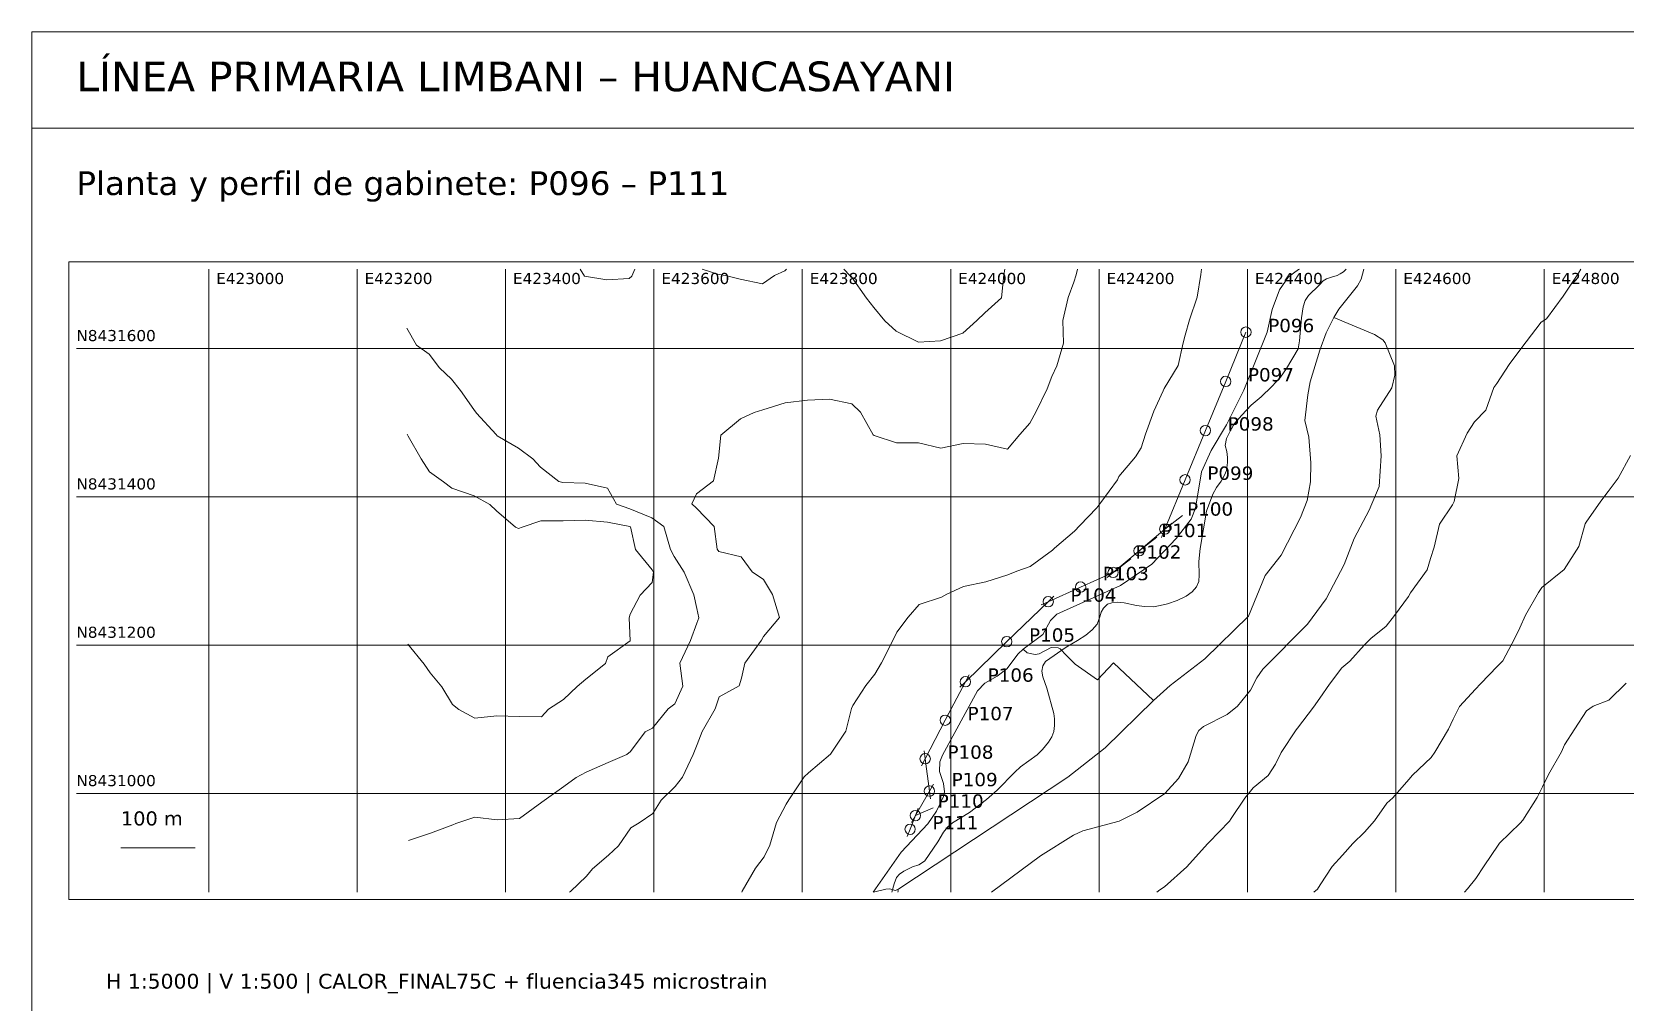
# Paper-space layout 'LP-11' of a CAD drawing. Header units: metres, sheet in millimetres. Extents: x 10 to 410, y 10 to 287.
# Drawn here: x 10 to 224.7, y 156.2 to 287 of the extents above; entities that cross this region are included whole.
import ezdxf

# ---------------------------------------------------------------- set-up
doc = ezdxf.new("R2010")
doc.units = ezdxf.units.M
for name, color, linetype, lineweight, true_color in [('AGUA', 7, 'Continuous', 13, 0x5ba3c5), ('ALERTA', 7, 'Continuous', 13, 0xc56b20), ('EJE', 7, 'Continuous', 18, 0x087f8c), ('GRILLA', 7, 'Continuous', 13, 0xd2dce3), ('MARCO', 7, 'Continuous', 13, 0x163b55), ('POSTES', 7, 'Continuous', 13, 0x244c65), ('RETENIDA', 7, 'Continuous', 13, 0xa77738), ('TERRENO', 7, 'Continuous', 13, 0x777777), ('TEXTO', 7, 'Continuous', 13, 0x163b55), ('VIA', 7, 'Continuous', 13, 0xa7a7a7)]:
    doc.layers.add(name, color=color, linetype=linetype, lineweight=lineweight, true_color=true_color)
doc.styles.add('LP-TEXTO', font='DejaVuSans.ttf')

psp = doc.layouts.new('LP-11')

# ---------------------------------------------------------------- linework, layer by layer
at = {"layer": 'AGUA'}
psp.add_lwpolyline([(125.9, 171), (126.2, 172.15), (126.54, 172.97), (126.93, 173.41), (127.52, 173.82), (128.69, 174.42), (129.53, 174.7), (129.92, 174.92), (130.33, 175.25), (132.12, 177.81), (132.86, 179.09), (133.4, 179.77), (134.1, 180.37), (136.37, 181.74), (138.65, 183.49), (140.1, 184.75), (142.46, 187.2), (143.26, 187.92), (145.48, 189.53), (146.22, 190.26), (147.04, 191.24), (147.49, 191.93), (147.76, 192.67), (147.83, 193.46), (147.83, 194.37), (147.76, 195.11), (146.78, 198.51), (146.27, 200.06), (146.14, 200.8), (146.25, 201.5), (146.62, 202.11), (149.38, 204.02), (150.94, 204.93), (152.04, 205.64), (152.91, 206.38), (153.56, 207.14), (153.93, 208.12), (154.11, 208.77), (154.43, 209.31), (154.99, 209.83), (155.56, 210.01), (156.32, 210.09), (157.22, 210.02), (158.89, 209.67), (159.95, 209.53), (161.15, 209.48), (162.08, 209.65), (163.04, 209.87), (164.38, 210.32), (165.57, 210.93), (166.37, 211.51), (166.96, 212.16), (167.26, 212.9), (167.31, 213.8), (167.3, 215.6), (167.47, 217.32), (168.31, 222.37), (169.16, 224.66), (169.64, 225.55), (170.27, 226.44), (170.75, 227.22), (170.99, 227.88), (171.13, 228.94), (171.15, 229.6), (171.04, 230.4), (170.85, 231.25), (171.01, 232.17), (171.49, 233.15), (172.1, 234.21), (173.07, 235.32), (174.35, 236.66), (175.67, 237.81), (177.1, 239.2), (178.28, 240.46), (179.1, 241.59), (180.65, 244.24), (180.84, 245.33), (181.1, 248.44), (181.34, 249.94), (181.6, 250.79), (182.06, 251.44), (183.49, 252.85), (184.03, 253.44), (184.51, 253.7), (185.16, 253.94), (185.93, 254.15), (186.33, 254.37), (186.78, 254.65), (187.15, 255)], dxfattribs=at)
at = {"layer": 'ALERTA'}
for centre in [(168.17, 233.24), (162.7, 219.97), (155.73, 214.11), (135.82, 199.38), (133.11, 194.19), (130.97, 184.63), (129.08, 181.33)]:
    psp.add_circle(centre, 0.7, dxfattribs=at)
at = {"layer": 'EJE'}
psp.add_lwpolyline([(173.63, 246.51), (170.9, 239.87), (168.17, 233.24), (165.43, 226.6), (162.7, 219.97), (159.22, 217.04), (155.73, 214.11), (151.35, 212.14), (146.98, 210.17), (141.4, 204.78), (135.82, 199.38), (133.11, 194.19), (130.4, 188.99), (130.97, 184.63), (129.08, 181.33), (128.37, 179.49)], dxfattribs=at)
at = {"layer": 'GRILLA'}
psp.add_lwpolyline([(15, 170), (287, 170), (287, 256), (15, 256)], close=True, dxfattribs=at)
for points in [[(33.84, 171), (33.84, 255)], [(53.84, 171), (53.84, 255)], [(73.84, 171), (73.84, 255)], [(93.84, 171), (93.84, 255)], [(113.84, 171), (113.84, 255)], [(133.84, 171), (133.84, 255)], [(153.84, 171), (153.84, 255)], [(173.84, 171), (173.84, 255)], [(193.84, 171), (193.84, 255)], [(213.84, 171), (213.84, 255)], [(16, 244.3), (286, 244.3)], [(16, 224.3), (286, 224.3)], [(162.7, 219.97), (165.1, 221.77)], [(159.22, 217.04), (161.62, 218.87)], [(155.73, 214.11), (158.13, 215.97)], [(16, 204.3), (286, 204.3)], [(16, 184.3), (286, 184.3)], [(129.08, 181.33), (131.48, 182.39)]]:
    psp.add_lwpolyline(points, dxfattribs=at)
at = {"layer": 'MARCO'}
psp.add_lwpolyline([(10, 10), (410, 10), (410, 287), (10, 287)], close=True, dxfattribs=at)
psp.add_lwpolyline([(10, 274), (410, 274)], dxfattribs=at)
at = {"layer": 'POSTES'}
for centre in [(173.63, 246.51), (170.9, 239.87), (165.43, 226.6), (159.22, 217.04), (151.35, 212.14), (146.98, 210.17), (141.4, 204.78), (130.4, 188.99), (128.37, 179.49)]:
    psp.add_circle(centre, 0.7, dxfattribs=at)
at = {"layer": 'RETENIDA'}
for points in [[(168.17, 233.24), (168.57, 234.22)], [(168.17, 233.24), (167.76, 232.26)], [(162.7, 219.97), (162.23, 218.82)], [(162.7, 219.97), (163.65, 220.76)], [(155.73, 214.11), (154.92, 213.43)], [(155.73, 214.11), (156.7, 214.54)], [(146.98, 210.17), (147.74, 210.91)], [(146.98, 210.17), (146.01, 209.74)], [(135.82, 199.38), (136.31, 200.32)], [(135.82, 199.38), (135.06, 198.65)], [(133.11, 194.19), (132.62, 193.25)], [(133.11, 194.19), (133.6, 195.13)], [(130.4, 188.99), (129.91, 188.05)], [(130.4, 188.99), (130.26, 190.04)], [(130.97, 184.63), (131.5, 185.55)], [(130.97, 184.63), (131.11, 183.58)], [(129.08, 181.33), (128.56, 180.41)], [(129.08, 181.33), (129.47, 182.31)], [(128.37, 179.49), (127.98, 178.5)]]:
    psp.add_lwpolyline(points, dxfattribs=at)
at = {"layer": 'TERRENO'}
for points in [[(150.91, 255), (150.73, 254.25), (150.44, 253.23), (149.69, 251.18), (148.95, 248.1), (149.06, 245.03), (148.14, 241.96), (147.48, 240.54), (146.85, 238.88), (145.34, 235.8), (144.5, 234.26), (143.16, 232.72), (141.51, 230.73), (138.51, 231.41), (135.52, 231.5), (132.52, 230.85), (129.52, 231.6), (126.52, 231.61), (123.52, 232.58), (123.4, 232.66), (121.66, 235.73), (120.51, 236.84), (117.51, 237.47), (114.52, 237.34), (111.52, 236.97), (108.52, 236.03), (107.33, 235.69), (105.53, 234.84), (102.87, 232.6), (102.55, 229.53), (101.85, 226.45), (99.57, 224.71), (98.93, 223.37), (99.57, 222.78), (101.95, 220.31), (102.35, 217.24), (102.59, 216.95), (105.59, 216.22), (107.09, 214.18), (108.59, 213.16), (109.8, 211.12), (110.75, 208.05), (108.62, 205.48), (108.35, 204.97), (106.09, 201.89), (105.64, 199.84), (105.31, 198.81), (102.65, 197.36), (102.08, 195.73), (100.35, 192.65), (99.67, 190.92), (99.15, 189.58), (97.68, 186.5), (96.69, 185.27), (94.8, 183.42), (93.7, 181.62), (91.83, 180.34), (90.71, 179.68), (89.07, 177.26), (87.72, 176), (85.56, 174.17), (84.73, 173.15), (82.6, 171.09), (82.47, 171)], [(91.26, 255), (90.86, 254.07), (90.49, 253.73), (87.49, 253.55), (84.49, 254.05), (83.91, 255)], [(111.72, 255), (111.47, 254.77), (110.1, 254.13), (108.47, 253.04), (105.47, 253.66), (103.67, 254.11), (102.47, 254.34), (100.34, 255)], [(167.65, 255), (167.56, 254.3), (167.04, 251.23), (166.04, 248.15), (165.45, 246.1), (165.16, 245.08), (164.5, 242), (162.59, 238.93), (162.47, 238.58), (161.22, 235.85), (160.09, 232.77), (159.5, 230.93), (158.75, 229.7), (156.51, 227.06), (156.31, 226.62), (154.09, 223.54), (153.53, 222.83), (151.23, 220.46), (150.54, 219.69), (147.85, 217.38), (147.55, 217.1), (144.56, 214.91), (142.76, 214.29), (141.56, 213.81), (138.57, 212.83), (135.57, 212.22), (133.33, 211.19), (132.58, 210.8), (129.59, 209.78), (128.09, 208.1), (126.6, 206.05), (126.1, 205.02), (124.5, 201.94), (123.62, 200.4), (122.38, 198.86), (120.63, 196.17), (120.45, 195.79), (119.71, 192.71), (117.66, 189.63), (114.67, 187.09), (114.07, 186.55), (112.01, 183.47), (111.68, 182.86), (110.36, 180.39), (109.45, 177.32), (108.71, 175.78), (107.51, 174.24), (105.72, 171.16), (105.67, 171)], [(141.13, 255), (141.02, 254.22), (140.7, 251.15), (138.46, 249.1), (137.34, 248.07), (135.47, 246.36), (132.48, 245.36), (129.48, 245.15), (126.48, 246.64), (124.97, 248.03), (123.47, 249.83), (122.47, 251.1), (120.46, 253.96), (120.25, 254.16), (119.42, 255)], [(161.61, 171), (162.01, 171.33), (162.67, 171.72), (165.66, 174.42), (168.44, 177.5), (168.65, 177.72), (171.42, 180.58), (171.64, 180.92), (173.47, 183.66), (174.62, 185.06), (176.62, 186.74), (177.61, 188.28), (178.36, 189.82), (180.39, 192.89), (180.59, 193.11), (182.75, 195.97), (183.58, 197.16), (184.91, 199.05), (186.56, 201.25), (187.65, 202.13), (189.55, 204.29), (190.45, 205.21), (192.54, 206.87), (193.66, 208.3), (195.53, 210.86), (195.83, 211.37), (198.05, 214.45), (198.51, 215.99), (199.01, 217.53), (199.7, 220.6), (201.49, 223.24), (201.7, 223.68), (202.33, 226.76), (202.07, 229.83), (203.46, 232.9), (204.45, 234.44), (205.94, 235.98), (207.06, 239.06), (207.43, 239.57), (209.09, 242.14), (210.42, 243.9), (211.41, 245.22), (213.4, 247.86), (214.15, 248.3), (216.39, 251.38), (218.46, 254.46), (218.78, 255)], [(60.53, 247.07), (61.82, 244.77), (63.54, 243.54), (64.93, 241.7), (66.55, 240.17), (67.79, 238.64), (69.56, 236.09), (69.91, 235.57), (72.56, 232.7), (72.73, 232.51), (75.57, 230.89), (77.53, 229.45), (78.57, 228.29), (81.01, 226.39), (81.58, 226.25), (84.57, 226.16), (87.57, 225.47), (88.78, 223.34), (90.58, 222.7), (93.58, 221.49), (95.16, 220.29), (96.09, 217.22), (96.59, 216.28), (97.91, 214.15), (99.22, 211.08), (99.61, 209.24), (99.88, 208.01), (99.62, 207.29), (98.76, 204.94), (97.32, 201.86), (97.72, 198.79), (96.65, 196.42), (95.76, 195.71), (93.67, 193.11), (92.67, 192.63), (90.68, 189.99), (90.18, 189.55), (87.69, 188.48), (84.69, 187.18), (83.36, 186.46), (81.7, 185.27), (79.04, 183.37), (78.71, 183.13), (75.72, 180.92), (72.72, 180.77), (69.72, 181.11), (67.16, 180.26), (66.73, 180.09), (63.73, 178.94), (60.74, 177.98)], [(60.57, 232.74), (60.73, 232.47), (62.46, 229.41), (63.59, 227.7), (65.48, 226.34), (66.59, 225.49), (69.59, 224.44), (71.71, 223.29), (72.6, 222.44), (75.2, 220.23), (75.6, 220.02), (76.06, 220.23), (78.59, 221.06), (81.59, 221.09), (84.59, 221.15), (87.59, 220.89), (90.59, 220.32), (90.67, 220.28), (91.37, 217.2), (93.6, 214.48), (93.8, 214.14), (93.61, 212.74), (91.98, 211.06), (90.62, 208.5), (90.5, 207.99), (90.63, 204.91), (87.64, 202.75), (87.3, 201.83), (84.65, 199.74), (83.48, 198.75), (81.66, 197), (79.62, 195.66), (78.67, 194.64), (75.68, 194.68), (72.68, 194.79), (69.68, 194.45), (67.54, 195.63), (66.68, 196.31), (65.27, 198.69), (63.67, 200.58), (62.88, 201.76), (60.66, 204.44)], [(182.8, 171), (183.28, 171.4), (183.65, 172.01), (185.25, 174.47), (186.64, 176.01), (188.03, 177.56), (189.63, 179.1), (190.96, 180.64), (192.61, 183), (193.43, 183.72), (195.6, 186.18), (196.1, 186.8), (198.59, 189.17), (199.09, 189.88), (200.95, 192.96), (201.57, 194.32), (202.4, 196.03), (204.56, 198.39), (205.26, 199.11), (207.55, 201.47), (208.25, 202.19), (209.87, 205.27), (210.53, 206.64), (211.31, 208.35), (213.06, 211.43), (213.51, 212.09), (216.5, 214.51), (218.49, 217.59), (219.35, 220.66), (219.48, 220.87), (221.47, 223.74), (222.46, 225.01), (223.82, 226.82), (225.45, 229.9)], [(203.08, 171), (203.49, 171.46), (204.63, 172.86), (205.75, 174.54), (207.62, 177.33), (207.8, 177.61), (210.61, 180.33), (210.96, 180.7), (212.87, 183.77), (213.59, 185.19), (214.39, 186.85), (216.16, 189.93), (216.57, 190.85), (217.96, 193.01), (219.55, 195.47), (220.41, 196.09), (222.55, 196.9), (224.87, 199.17)]]:
    psp.add_lwpolyline(points, dxfattribs=at)
at = {"layer": 'TEXTO'}
psp.add_lwpolyline([(22, 177), (32, 177)], dxfattribs=at)
at = {"layer": 'VIA'}
for points in [[(123.39, 171), (127.18, 176.38), (130.74, 180.2), (131.92, 181.94), (132.87, 183.9), (132.99, 184.53), (132.88, 185.66), (132.35, 187.29), (132.39, 188.6), (132.72, 189.47), (137.44, 198.17), (138.44, 199.17), (140.11, 200.14), (141.41, 201.13), (142.95, 203.15), (143.59, 203.75), (146.25, 205.76), (147.29, 207.63), (148.14, 208.5), (156.71, 212.36), (160.94, 215.24), (164.22, 218.67), (166.23, 221.3), (166.82, 222.8), (167.64, 227.7), (168.93, 230.55), (171.03, 234.03), (173.34, 238.68), (176.48, 246.53), (177.18, 249.58), (178.15, 252.21), (179.38, 253.97), (180.73, 254.95), (180.85, 255)], [(189.5, 255), (189.15, 253.64), (188.65, 252.77), (186.14, 249.62), (185.46, 248.49), (184.46, 246.4), (183.57, 244.06), (182.3, 239.83), (181.95, 238.07), (181.56, 234.59), (182.1, 232.36), (182.37, 228.88), (182.34, 226.31), (181.87, 223.81), (180.98, 221.52), (178.37, 216.46), (176.22, 213.7), (173.99, 208.24), (168.11, 202.47), (163.43, 198.87), (161.19, 196.84), (154.65, 190.47), (149.64, 186.5), (126.71, 171.36), (126.34, 171.21)], [(139.34, 171), (145.95, 175.9), (150.37, 178.7), (151.66, 179.28), (156.55, 180.57), (158.95, 181.77), (162.68, 184.33), (164.53, 186.31), (165.83, 188.6), (166.9, 192.11), (167.29, 192.82), (167.91, 193.32), (171.08, 194.94), (172.49, 196.1), (174.24, 198.24), (175.09, 199.89), (175.91, 201.08), (181.93, 207.14), (184.46, 210.56), (186.89, 215.18), (188.21, 218.69), (190.23, 222.49), (191.57, 225.71), (191.86, 229.85), (191.66, 232.68), (191.12, 235.18), (191.38, 236), (193.31, 239), (193.71, 240.72), (193.64, 241.99), (192.41, 245.06), (192.07, 245.46), (190.94, 246.2), (185.46, 248.49)], [(143.59, 203.75), (144.14, 203.29), (145.22, 203.05), (145.74, 203.14), (147.37, 203.98), (148.3, 203.95), (148.58, 203.8)], [(148.58, 203.8), (149.46, 202.91)], [(149.46, 202.91), (150.1, 202.25), (150.6, 201.73), (153.64, 199.62), (155.77, 201.92), (161.19, 196.84)], [(125.65, 171.45), (125.09, 171.43), (123.42, 171)], [(126.34, 171.21), (125.65, 171.45)], [(126.71, 171.36), (126.74, 171.14), (126.73, 171)]]:
    psp.add_lwpolyline(points, dxfattribs=at)

# ---------------------------------------------------------------- texts
at = {"layer": 'ALERTA', "style": 'LP-TEXTO'}
for s, p in [('P098', (171.17, 233.24)), ('P100', (165.7, 221.77)), ('P102', (158.73, 215.97)), ('P106', (138.82, 199.38)), ('P107', (136.11, 194.19)), ('P109', (133.97, 185.29)), ('P110', (132.08, 182.39))]:
    psp.add_text(s, height=1.8, dxfattribs=at).set_placement(p)
at = {"layer": 'POSTES', "style": 'LP-TEXTO'}
for s, p in [('P096', (176.63, 246.51)), ('P097', (173.9, 239.87)), ('P099', (168.43, 226.6)), ('P101', (162.22, 218.87)), ('P103', (154.35, 213.07)), ('P104', (149.98, 210.17)), ('P105', (144.4, 204.78)), ('P108', (133.4, 188.99)), ('P111', (131.37, 179.49))]:
    psp.add_text(s, height=1.8, dxfattribs=at).set_placement(p)
at = {"layer": 'TEXTO', "style": 'LP-TEXTO'}
for s, height, p in [('LÍNEA PRIMARIA LIMBANI – HUANCASAYANI', 4, (16, 279)), ('Planta y perfil de gabinete: P096 – P111', 3.2, (16, 265)), ('E423000', 1.5, (34.84, 253)), ('E423200', 1.5, (54.84, 253)), ('E423400', 1.5, (74.84, 253)), ('E423600', 1.5, (94.84, 253)), ('E423800', 1.5, (114.84, 253)), ('E424000', 1.5, (134.84, 253)), ('E424200', 1.5, (154.84, 253)), ('E424400', 1.5, (174.84, 253)), ('E424600', 1.5, (194.84, 253)), ('E424800', 1.5, (214.84, 253)), ('N8431600', 1.5, (16, 245.3)), ('N8431400', 1.5, (16, 225.3)), ('N8431200', 1.5, (16, 205.3)), ('N8431000', 1.5, (16, 185.3)), ('100 m', 1.9, (22, 180)), ('H 1:5000 | V 1:500 | CALOR_FINAL75C + fluencia345 microstrain', 2, (20, 158))]:
    psp.add_text(s, height=height, dxfattribs=at).set_placement(p)

doc.saveas('drawing.dxf')
